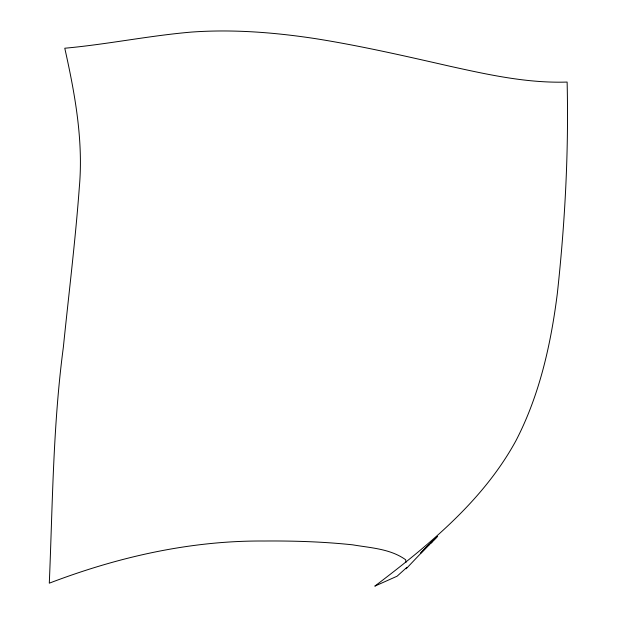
<?xml version="1.0" encoding="UTF-8"?>
<svg xmlns="http://www.w3.org/2000/svg" width="617" height="617" viewBox="0 0 617 617"><rect width="100%" height="100%" fill="white"/><g stroke="black" fill="none" stroke-linecap="round" stroke-linejoin="round"><path stroke-width="0.93" d="M406.148 568.774L429.494 544.225L420.748 553.04L432.417 541.495L428.183 545.521M433.003 540.908L436.828 536.921L430.612 543.215L437.661 536.327M406.904 567.347L397.086 576.209L374.804 586.15C428.692 545.15 483.065 501.012 516.013 440.569C539.674 394.834 550.95 344.085 557.352 293.314C564.964 223.223 568.812 152.569 567.123 82.061C527.597 83.349 488.733 74.804 450.364 66.343C405.369 56.108 360.359 45.727 314.755 38.532C274.002 32.377 232.678 29.115 191.494 32.076C149.036 35.693 107.219 44.378 64.777 48.226C74.966 93.877 83.503 140.499 79.315 187.46C75.374 240.854 68.772 294 63.35 347.255C52.946 425.529 52.638 504.444 49.298 583.181C117.916 556.966 190.468 540.453 264.192 541.016C293.738 540.77 323.308 541.718 352.7 544.834C370.686 547.919 390.306 548.729 405.639 559.735L406.055 562.272"/></g></svg>
